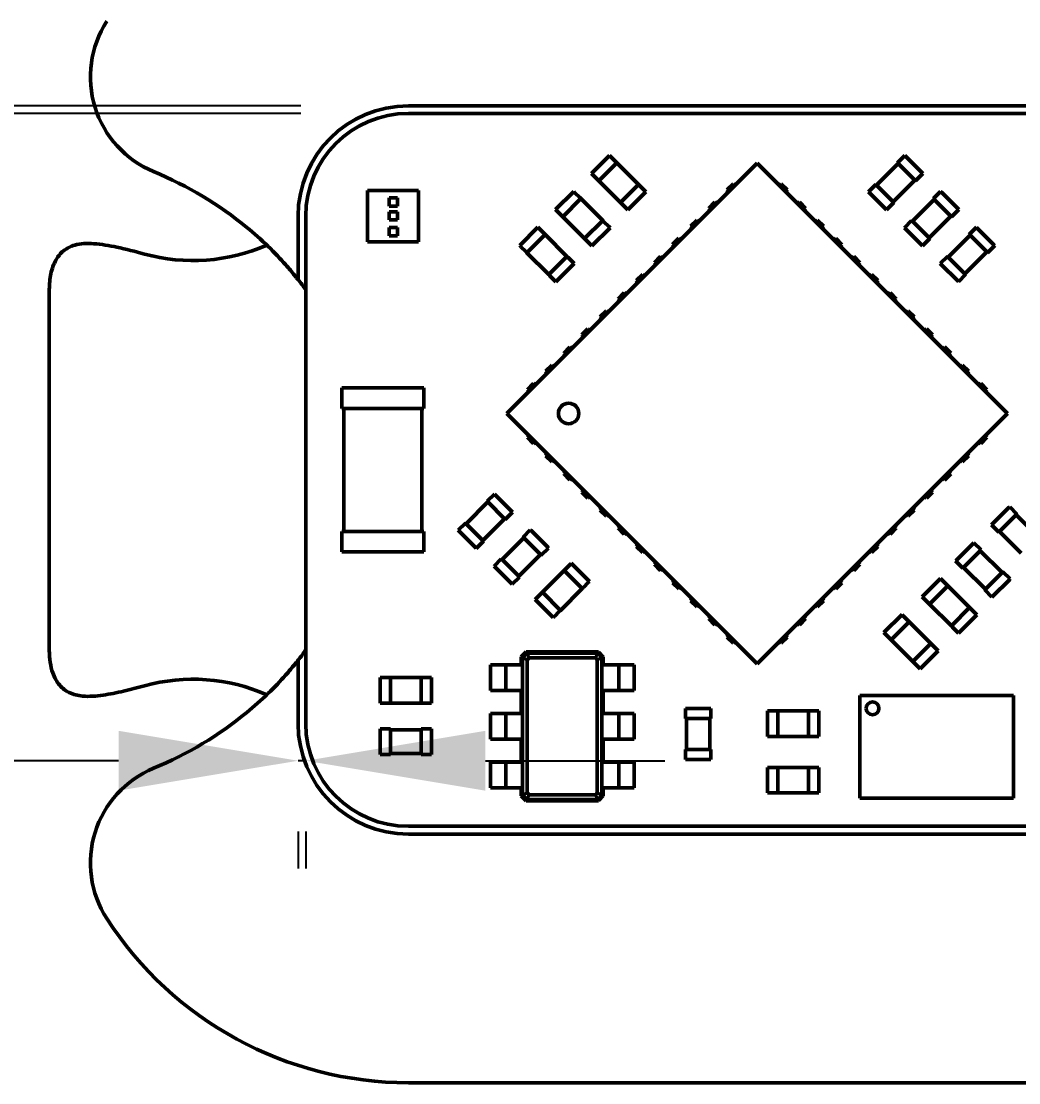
# Model space of a CAD drawing. Header units: millimetres. Extents: x 0 to 420, y 0 to 297.
# Drawn here: x 102.02 to 121.47, y 206.3 to 227 of the extents above; entities that cross this region are included whole.
import ezdxf

# ---------------------------------------------------------------- set-up
doc = ezdxf.new("R2010")
doc.units = ezdxf.units.MM
doc.header["$LTSCALE"] = 0.75
doc.layers.add('FD_Dimensions', color=7, linetype='Continuous', lineweight=25)
doc.layers.add('Visible', color=7, linetype='Continuous', lineweight=50)
doc.styles.get("Standard").update_dxf_attribs({"font": 'Arial.ttf'})
doc.dimstyles.new('Dim-ISO-25', dxfattribs={"dimtxt": 3.5, "dimasz": 3.5, "dimexe": 2.1, "dimexo": 2.1, "dimgap": 1.4, "dimtad": 1, "dimzin": 12, "dimdsep": 46, "dimtxsty": 'Standard', "dimcen": 0, "dimazin": 3, "dimtp": 0.1, "dimtm": 0.1, "dimtfac": 0.714286, "dimtmove": 0, "dimatfit": 3, "dimfxl": 1, "dimtzin": 12, "dimarcsym": 0})

# ---------------------------------------------------------------- blocks, each defined once
blk = doc.blocks.new('*D16')
at = {"layer": 'Defpoints', "color": 0, "transparency": 16777216}
for p in [(109.568463, 225.349745), (91.578656, 225.199745), (109.568463, 225.199745)]:
    blk.add_point(p, dxfattribs=at)
at = {"layer": 'FD_Dimensions', "color": 0, "lineweight": -2, "transparency": 16777216}
for p, q in [((91.578656, 228.849745), (91.578656, 232.349745)), ((107.468463, 225.349745), (89.478656, 225.349745)), ((91.578656, 225.349745), (91.578656, 225.199745)), ((107.468463, 225.199745), (89.478656, 225.199745)), ((91.578656, 221.699745), (91.578656, 209.242514))]:
    blk.add_line(p, q, dxfattribs=at)
at = {"layer": 'FD_Dimensions', "color": 0, "transparency": 16777216}
for points in [[(90.995323, 228.849745), (92.161989, 228.849745), (91.578656, 225.349745)], [(90.995323, 221.699745), (92.161989, 221.699745), (91.578656, 225.199745)]]:
    blk.add_solid(points, dxfattribs=at)
at = {"layer": 'FD_Dimensions', "color": 0, "transparency": 16777216, "insert": (88.39165, 213.721129), "char_height": 3.5, "attachment_point": 5, "rotation": 90}
blk.add_mtext('.15', dxfattribs=at)
blk = doc.blocks.new('*D17')
at = {"layer": 'Defpoints', "color": 0, "transparency": 16777216}
for p in [(107.418463, 213.299745), (107.568463, 213.299745), (107.418463, 212.579096)]:
    blk.add_point(p, dxfattribs=at)
at = {"layer": 'FD_Dimensions', "color": 0, "lineweight": -2, "transparency": 16777216}
for p, q in [((103.918463, 212.579096), (91.461232, 212.579096)), ((107.568463, 212.579096), (107.418463, 212.579096)), ((111.068463, 212.579096), (114.568463, 212.579096)), ((107.418463, 211.199745), (107.418463, 210.479096)), ((107.568463, 211.199745), (107.568463, 210.479096))]:
    blk.add_line(p, q, dxfattribs=at)
at = {"layer": 'FD_Dimensions', "color": 0, "transparency": 16777216}
for points in [[(103.918463, 213.162429), (103.918463, 211.995762), (107.418463, 212.579096)], [(111.068463, 213.162429), (111.068463, 211.995762), (107.568463, 212.579096)]]:
    blk.add_solid(points, dxfattribs=at)
at = {"layer": 'FD_Dimensions', "color": 0, "transparency": 16777216, "insert": (95.939848, 215.766101), "char_height": 3.5, "attachment_point": 5}
blk.add_mtext('.15', dxfattribs=at)

msp = doc.modelspace()

# ---------------------------------------------------------------- linework, layer by layer
at = {"layer": 'Visible', "extrusion": (-1e-16, -1, 0)}
for p, q in [((109.568, 225.35), (133.268, 225.35)), ((109.568, 225.2), (133.268, 225.2)), ((113.492, 224.38), (113.138, 224.027)), ((113.516, 224.355), (113.492, 224.38)), ((119.104, 224.239), (119.245, 224.38)), ((119.259, 224.366), (119.245, 224.38)), ((111.489, 219.35), (116.368, 224.229)), ((113.633, 224.239), (113.28, 223.885)), ((113.608, 224.263), (113.516, 224.355)), ((113.608, 224.263), (113.633, 224.239)), ((114.057, 223.814), (113.633, 224.239)), ((116.368, 224.229), (121.248, 219.35)), ((118.694, 223.8), (119.118, 224.225)), ((119.118, 224.225), (119.104, 224.239)), ((119.443, 223.899), (119.118, 224.225)), ((119.585, 224.041), (119.259, 224.366)), ((113.163, 224.002), (113.138, 224.027)), ((113.255, 223.91), (113.163, 224.002)), ((119.457, 223.885), (119.599, 224.027)), ((119.585, 224.041), (119.599, 224.027)), ((113.255, 223.91), (113.28, 223.885)), ((113.704, 223.461), (113.28, 223.885)), ((114.057, 223.814), (113.704, 223.461)), ((114.082, 223.79), (114.057, 223.814)), ((114.174, 223.698), (114.082, 223.79)), ((115.898, 223.829), (115.778, 223.709)), ((115.934, 223.794), (115.898, 223.829)), ((116.839, 223.829), (116.803, 223.794)), ((116.959, 223.709), (116.839, 223.829)), ((118.538, 223.673), (118.68, 223.814)), ((118.694, 223.8), (118.68, 223.814)), ((119.019, 223.475), (118.694, 223.8)), ((119.019, 223.475), (119.443, 223.899)), ((119.443, 223.899), (119.457, 223.885)), ((108.768, 223.7), (108.768, 222.7)), ((109.768, 223.7), (108.768, 223.7)), ((109.194, 223.553), (109.194, 223.393)), ((109.354, 223.553), (109.194, 223.553)), ((109.354, 223.393), (109.354, 223.553)), ((109.768, 222.7), (109.768, 223.7)), ((112.792, 223.68), (112.438, 223.327)), ((112.816, 223.655), (112.792, 223.68)), ((112.908, 223.563), (112.816, 223.655)), ((112.908, 223.563), (112.933, 223.539)), ((114.199, 223.673), (113.845, 223.319)), ((114.174, 223.698), (114.199, 223.673)), ((115.778, 223.709), (115.813, 223.674)), ((116.924, 223.674), (116.959, 223.709)), ((118.552, 223.659), (118.538, 223.673)), ((118.878, 223.334), (118.552, 223.659)), ((119.804, 223.539), (119.945, 223.68)), ((119.959, 223.666), (119.945, 223.68)), ((120.285, 223.341), (119.959, 223.666)), ((109.194, 223.393), (109.354, 223.393)), ((112.933, 223.539), (112.58, 223.185)), ((113.357, 223.114), (112.933, 223.539)), ((113.729, 223.436), (113.704, 223.461)), ((113.82, 223.344), (113.729, 223.436)), ((113.82, 223.344), (113.845, 223.319)), ((115.545, 223.476), (115.424, 223.356)), ((115.424, 223.356), (115.46, 223.32)), ((115.58, 223.44), (115.545, 223.476)), ((117.192, 223.476), (117.157, 223.44)), ((117.312, 223.356), (117.192, 223.476)), ((117.277, 223.32), (117.312, 223.356)), ((118.892, 223.319), (119.033, 223.461)), ((119.019, 223.475), (119.033, 223.461)), ((119.394, 223.1), (119.818, 223.525)), ((119.818, 223.525), (119.804, 223.539)), ((120.143, 223.199), (119.818, 223.525)), ((120.285, 223.341), (120.299, 223.327)), ((107.418, 221.96), (107.418, 223.2)), ((107.568, 213.3), (107.568, 223.2)), ((109.194, 223.284), (109.194, 223.124)), ((109.354, 223.284), (109.194, 223.284)), ((109.354, 223.124), (109.354, 223.284)), ((112.463, 223.302), (112.438, 223.327)), ((112.555, 223.21), (112.463, 223.302)), ((112.555, 223.21), (112.58, 223.185)), ((113.004, 222.761), (112.58, 223.185)), ((118.878, 223.334), (118.892, 223.319)), ((119.719, 222.775), (120.143, 223.199)), ((120.143, 223.199), (120.157, 223.185)), ((120.157, 223.185), (120.299, 223.327)), ((109.194, 223.124), (109.354, 223.124)), ((109.354, 222.976), (109.194, 222.976)), ((109.194, 222.976), (109.194, 222.815)), ((109.354, 222.815), (109.354, 222.976)), ((112.092, 222.98), (111.738, 222.627)), ((112.116, 222.955), (112.092, 222.98)), ((112.208, 222.863), (112.116, 222.955)), ((113.357, 223.114), (113.004, 222.761)), ((113.499, 222.973), (113.145, 222.619)), ((113.382, 223.09), (113.357, 223.114)), ((113.474, 222.998), (113.382, 223.09)), ((113.474, 222.998), (113.499, 222.973)), ((115.191, 223.122), (115.071, 223.002)), ((115.071, 223.002), (115.106, 222.967)), ((115.226, 223.087), (115.191, 223.122)), ((117.546, 223.122), (117.51, 223.087)), ((117.666, 223.002), (117.546, 223.122)), ((117.631, 222.967), (117.666, 223.002)), ((119.238, 222.973), (119.38, 223.114)), ((119.252, 222.959), (119.238, 222.973)), ((119.578, 222.634), (119.252, 222.959)), ((119.394, 223.1), (119.38, 223.114)), ((119.719, 222.775), (119.394, 223.1)), ((120.504, 222.839), (120.645, 222.98)), ((120.659, 222.966), (120.645, 222.98)), ((120.985, 222.641), (120.659, 222.966)), ((109.194, 222.815), (109.354, 222.815)), ((112.233, 222.839), (111.88, 222.485)), ((112.208, 222.863), (112.233, 222.839)), ((112.657, 222.414), (112.233, 222.839)), ((113.029, 222.736), (113.004, 222.761)), ((113.12, 222.644), (113.029, 222.736)), ((114.838, 222.769), (114.717, 222.648)), ((114.873, 222.733), (114.838, 222.769)), ((117.899, 222.769), (117.864, 222.733)), ((118.02, 222.648), (117.899, 222.769)), ((119.592, 222.619), (119.733, 222.761)), ((119.719, 222.775), (119.733, 222.761)), ((120.094, 222.4), (120.518, 222.825)), ((120.518, 222.825), (120.504, 222.839)), ((120.843, 222.499), (120.518, 222.825)), ((108.768, 222.7), (109.768, 222.7)), ((111.763, 222.602), (111.738, 222.627)), ((111.855, 222.51), (111.763, 222.602)), ((113.12, 222.644), (113.145, 222.619)), ((114.717, 222.648), (114.753, 222.613)), ((117.984, 222.613), (118.02, 222.648)), ((119.578, 222.634), (119.592, 222.619)), ((120.857, 222.485), (120.999, 222.627)), ((120.985, 222.641), (120.999, 222.627)), ((111.855, 222.51), (111.88, 222.485)), ((112.304, 222.061), (111.88, 222.485)), ((112.657, 222.414), (112.304, 222.061)), ((112.682, 222.39), (112.657, 222.414)), ((112.774, 222.298), (112.682, 222.39)), ((114.484, 222.415), (114.364, 222.295)), ((114.519, 222.38), (114.484, 222.415)), ((118.253, 222.415), (118.218, 222.38)), ((118.373, 222.295), (118.253, 222.415)), ((119.938, 222.273), (120.08, 222.414)), ((120.094, 222.4), (120.08, 222.414)), ((120.419, 222.075), (120.094, 222.4)), ((120.419, 222.075), (120.843, 222.499)), ((120.843, 222.499), (120.857, 222.485)), ((112.799, 222.273), (112.445, 221.919)), ((112.774, 222.298), (112.799, 222.273)), ((114.364, 222.295), (114.399, 222.259)), ((118.338, 222.259), (118.373, 222.295)), ((119.952, 222.259), (119.938, 222.273)), ((120.278, 221.934), (119.952, 222.259)), ((112.329, 222.036), (112.304, 222.061)), ((112.42, 221.944), (112.329, 222.036)), ((112.42, 221.944), (112.445, 221.919)), ((114.13, 222.061), (114.01, 221.941)), ((114.01, 221.941), (114.046, 221.906)), ((114.166, 222.026), (114.13, 222.061)), ((118.606, 222.061), (118.571, 222.026)), ((118.727, 221.941), (118.606, 222.061)), ((118.691, 221.906), (118.727, 221.941)), ((120.278, 221.934), (120.292, 221.919)), ((120.292, 221.919), (120.433, 222.061)), ((120.419, 222.075), (120.433, 222.061)), ((102.568, 214.729), (102.568, 221.771)), ((113.777, 221.708), (113.657, 221.588)), ((113.812, 221.673), (113.777, 221.708)), ((118.96, 221.708), (118.925, 221.673)), ((119.08, 221.588), (118.96, 221.708)), ((113.657, 221.588), (113.692, 221.552)), ((119.045, 221.552), (119.08, 221.588)), ((113.423, 221.354), (113.303, 221.234)), ((113.459, 221.319), (113.423, 221.354)), ((119.314, 221.354), (119.278, 221.319)), ((119.434, 221.234), (119.314, 221.354)), ((113.303, 221.234), (113.339, 221.199)), ((119.398, 221.199), (119.434, 221.234)), ((113.07, 221.001), (112.95, 220.881)), ((112.95, 220.881), (112.985, 220.845)), ((113.105, 220.965), (113.07, 221.001)), ((119.667, 221.001), (119.632, 220.965)), ((119.787, 220.881), (119.667, 221.001)), ((119.752, 220.845), (119.787, 220.881)), ((112.716, 220.647), (112.596, 220.527)), ((112.596, 220.527), (112.631, 220.492)), ((112.752, 220.612), (112.716, 220.647)), ((120.021, 220.647), (119.985, 220.612)), ((120.141, 220.527), (120.021, 220.647)), ((120.106, 220.492), (120.141, 220.527)), ((112.363, 220.294), (112.242, 220.174)), ((112.398, 220.258), (112.363, 220.294)), ((120.374, 220.294), (120.339, 220.258)), ((120.494, 220.174), (120.374, 220.294)), ((112.242, 220.174), (112.278, 220.138)), ((120.459, 220.138), (120.494, 220.174)), ((108.308, 219.85), (108.268, 219.85)), ((108.268, 219.85), (108.268, 219.45)), ((108.308, 219.85), (109.828, 219.85)), ((109.828, 219.85), (109.868, 219.85)), ((109.868, 219.85), (109.868, 219.45)), ((112.009, 219.94), (111.889, 219.82)), ((111.889, 219.82), (111.924, 219.785)), ((112.045, 219.905), (112.009, 219.94)), ((120.728, 219.94), (120.692, 219.905)), ((120.848, 219.82), (120.728, 219.94)), ((120.813, 219.785), (120.848, 219.82)), ((108.308, 219.45), (108.268, 219.45)), ((108.308, 219.45), (109.828, 219.45)), ((108.308, 219.45), (108.308, 217.05)), ((109.828, 219.45), (109.868, 219.45)), ((109.828, 219.45), (109.828, 217.05)), ((111.489, 219.35), (116.368, 214.471)), ((116.368, 214.471), (121.248, 219.35)), ((111.924, 218.915), (111.889, 218.88)), ((111.889, 218.88), (112.009, 218.759)), ((112.009, 218.759), (112.045, 218.795)), ((120.692, 218.795), (120.728, 218.759)), ((120.728, 218.759), (120.848, 218.88)), ((120.848, 218.88), (120.813, 218.915)), ((112.278, 218.561), (112.242, 218.526)), ((112.242, 218.526), (112.363, 218.406)), ((112.363, 218.406), (112.398, 218.441)), ((120.339, 218.441), (120.374, 218.406)), ((120.374, 218.406), (120.494, 218.526)), ((120.494, 218.526), (120.459, 218.561)), ((112.631, 218.208), (112.596, 218.172)), ((112.596, 218.172), (112.716, 218.052)), ((120.021, 218.052), (120.141, 218.172)), ((120.141, 218.172), (120.106, 218.208)), ((112.716, 218.052), (112.752, 218.088)), ((119.985, 218.088), (120.021, 218.052)), ((111.245, 217.78), (111.104, 217.639)), ((111.259, 217.766), (111.245, 217.78)), ((111.259, 217.766), (111.585, 217.441)), ((112.985, 217.854), (112.95, 217.819)), ((112.95, 217.819), (113.07, 217.699)), ((119.667, 217.699), (119.787, 217.819)), ((119.787, 217.819), (119.752, 217.854)), ((111.118, 217.625), (110.694, 217.2)), ((111.118, 217.625), (111.104, 217.639)), ((111.118, 217.625), (111.443, 217.299)), ((113.07, 217.699), (113.105, 217.734)), ((119.632, 217.734), (119.667, 217.699)), ((111.599, 217.427), (111.457, 217.285)), ((111.585, 217.441), (111.599, 217.427)), ((113.339, 217.501), (113.303, 217.465)), ((113.303, 217.465), (113.423, 217.345)), ((113.423, 217.345), (113.459, 217.38)), ((119.278, 217.38), (119.314, 217.345)), ((119.314, 217.345), (119.434, 217.465)), ((119.434, 217.465), (119.398, 217.501)), ((120.952, 217.191), (121.278, 217.516)), ((121.094, 217.049), (121.419, 217.375)), ((121.278, 217.516), (121.292, 217.53)), ((121.292, 217.53), (121.433, 217.389)), ((121.419, 217.375), (121.433, 217.389)), ((121.419, 217.375), (121.843, 216.95)), ((110.68, 217.214), (110.538, 217.073)), ((110.694, 217.2), (110.68, 217.214)), ((110.694, 217.2), (111.019, 216.875)), ((111.443, 217.299), (111.019, 216.875)), ((111.443, 217.299), (111.457, 217.285)), ((113.692, 217.147), (113.657, 217.112)), ((119.08, 217.112), (119.045, 217.147)), ((120.952, 217.191), (120.938, 217.177)), ((120.938, 217.177), (121.08, 217.035)), ((108.308, 217.05), (108.268, 217.05)), ((108.268, 217.05), (108.268, 216.65)), ((108.308, 217.05), (109.828, 217.05)), ((109.828, 217.05), (109.868, 217.05)), ((109.868, 217.05), (109.868, 216.65)), ((110.552, 217.059), (110.538, 217.073)), ((110.552, 217.059), (110.878, 216.734)), ((111.818, 216.925), (111.394, 216.5)), ((111.945, 217.08), (111.804, 216.939)), ((111.818, 216.925), (111.804, 216.939)), ((111.818, 216.925), (112.143, 216.599)), ((111.959, 217.066), (111.945, 217.08)), ((111.959, 217.066), (112.285, 216.741)), ((113.657, 217.112), (113.777, 216.992)), ((113.777, 216.992), (113.812, 217.027)), ((118.925, 217.027), (118.96, 216.992)), ((118.96, 216.992), (119.08, 217.112)), ((121.094, 217.049), (121.08, 217.035)), ((121.094, 217.049), (121.518, 216.625)), ((110.878, 216.734), (110.892, 216.719)), ((111.033, 216.861), (110.892, 216.719)), ((111.019, 216.875), (111.033, 216.861)), ((112.299, 216.727), (112.157, 216.585)), ((112.285, 216.741), (112.299, 216.727)), ((114.046, 216.794), (114.01, 216.758)), ((114.01, 216.758), (114.13, 216.638)), ((118.606, 216.638), (118.727, 216.758)), ((118.727, 216.758), (118.691, 216.794)), ((120.252, 216.491), (120.578, 216.816)), ((120.578, 216.816), (120.592, 216.83)), ((120.592, 216.83), (120.733, 216.689)), ((108.308, 216.65), (108.268, 216.65)), ((108.308, 216.65), (109.828, 216.65)), ((109.828, 216.65), (109.868, 216.65)), ((111.38, 216.514), (111.238, 216.373)), ((111.394, 216.5), (111.38, 216.514)), ((112.143, 216.599), (111.719, 216.175)), ((112.143, 216.599), (112.157, 216.585)), ((114.13, 216.638), (114.166, 216.673)), ((118.571, 216.673), (118.606, 216.638)), ((120.394, 216.349), (120.719, 216.675)), ((120.719, 216.675), (120.733, 216.689)), ((120.719, 216.675), (121.143, 216.25)), ((111.252, 216.359), (111.238, 216.373)), ((111.252, 216.359), (111.578, 216.034)), ((111.394, 216.5), (111.719, 216.175)), ((112.629, 216.313), (112.604, 216.289)), ((112.629, 216.313), (112.72, 216.405)), ((112.72, 216.405), (112.745, 216.43)), ((113.099, 216.077), (112.745, 216.43)), ((114.399, 216.44), (114.364, 216.405)), ((114.364, 216.405), (114.484, 216.284)), ((114.484, 216.284), (114.519, 216.32)), ((118.218, 216.32), (118.253, 216.284)), ((118.253, 216.284), (118.373, 216.405)), ((118.373, 216.405), (118.338, 216.44)), ((120.252, 216.491), (120.238, 216.477)), ((120.238, 216.477), (120.38, 216.335)), ((120.394, 216.349), (120.38, 216.335)), ((120.394, 216.349), (120.818, 215.925)), ((111.733, 216.161), (111.592, 216.019)), ((111.719, 216.175), (111.733, 216.161)), ((112.18, 215.864), (112.604, 216.289)), ((112.957, 215.935), (112.604, 216.289)), ((119.942, 216.13), (119.588, 215.777)), ((119.966, 216.105), (119.942, 216.13)), ((120.058, 216.013), (119.966, 216.105)), ((120.818, 215.925), (121.143, 216.25)), ((120.959, 215.784), (121.285, 216.109)), ((121.143, 216.25), (121.157, 216.264)), ((121.157, 216.264), (121.299, 216.123)), ((121.285, 216.109), (121.299, 216.123)), ((111.578, 216.034), (111.592, 216.019)), ((112.533, 215.511), (112.957, 215.935)), ((112.982, 215.96), (112.957, 215.935)), ((112.982, 215.96), (113.074, 216.052)), ((113.074, 216.052), (113.099, 216.077)), ((114.753, 216.086), (114.717, 216.051)), ((114.717, 216.051), (114.838, 215.931)), ((114.838, 215.931), (114.873, 215.966)), ((117.864, 215.966), (117.899, 215.931)), ((117.899, 215.931), (118.02, 216.051)), ((118.02, 216.051), (117.984, 216.086)), ((120.083, 215.989), (119.73, 215.635)), ((120.058, 216.013), (120.083, 215.989)), ((120.507, 215.564), (120.083, 215.989)), ((120.818, 215.925), (120.804, 215.911)), ((120.804, 215.911), (120.945, 215.769)), ((112.063, 215.748), (112.038, 215.723)), ((112.392, 215.369), (112.038, 215.723)), ((112.063, 215.748), (112.155, 215.84)), ((112.155, 215.84), (112.18, 215.864)), ((112.533, 215.511), (112.18, 215.864)), ((115.106, 215.733), (115.071, 215.698)), ((115.071, 215.698), (115.191, 215.577)), ((117.546, 215.577), (117.666, 215.698)), ((117.666, 215.698), (117.631, 215.733)), ((119.613, 215.752), (119.588, 215.777)), ((119.705, 215.66), (119.613, 215.752)), ((120.959, 215.784), (120.945, 215.769)), ((112.416, 215.394), (112.508, 215.486)), ((112.508, 215.486), (112.533, 215.511)), ((115.191, 215.577), (115.226, 215.613)), ((117.51, 215.613), (117.546, 215.577)), ((119.705, 215.66), (119.73, 215.635)), ((120.154, 215.211), (119.73, 215.635)), ((120.507, 215.564), (120.154, 215.211)), ((120.532, 215.54), (120.507, 215.564)), ((120.624, 215.448), (120.532, 215.54)), ((112.416, 215.394), (112.392, 215.369)), ((115.46, 215.379), (115.424, 215.344)), ((115.424, 215.344), (115.545, 215.224)), ((117.192, 215.224), (117.312, 215.344)), ((117.312, 215.344), (117.277, 215.379)), ((119.192, 215.43), (118.838, 215.077)), ((119.333, 215.289), (118.98, 214.935)), ((119.216, 215.405), (119.192, 215.43)), ((119.308, 215.313), (119.216, 215.405)), ((119.308, 215.313), (119.333, 215.289)), ((119.757, 214.864), (119.333, 215.289)), ((120.649, 215.423), (120.295, 215.069)), ((120.624, 215.448), (120.649, 215.423)), ((115.545, 215.224), (115.58, 215.259)), ((117.157, 215.259), (117.192, 215.224)), ((118.863, 215.052), (118.838, 215.077)), ((120.179, 215.186), (120.154, 215.211)), ((120.27, 215.094), (120.179, 215.186)), ((120.27, 215.094), (120.295, 215.069)), ((115.813, 215.026), (115.778, 214.99)), ((115.778, 214.99), (115.898, 214.87)), ((115.898, 214.87), (115.934, 214.906)), ((116.803, 214.906), (116.839, 214.87)), ((116.839, 214.87), (116.959, 214.99)), ((116.959, 214.99), (116.924, 215.026)), ((118.955, 214.96), (118.863, 215.052)), ((118.955, 214.96), (118.98, 214.935)), ((119.404, 214.511), (118.98, 214.935)), ((119.757, 214.864), (119.404, 214.511)), ((119.782, 214.84), (119.757, 214.864)), ((111.768, 214.605), (111.863, 214.7)), ((111.793, 214.592), (111.876, 214.675)), ((111.863, 214.7), (113.273, 214.7)), ((111.876, 214.675), (113.261, 214.675)), ((111.876, 214.675), (111.922, 214.583)), ((113.261, 214.675), (113.215, 214.583)), ((113.261, 214.675), (113.343, 214.592)), ((113.273, 214.7), (113.368, 214.605)), ((119.899, 214.723), (119.545, 214.369)), ((119.874, 214.748), (119.782, 214.84)), ((119.874, 214.748), (119.899, 214.723)), ((107.418, 213.3), (107.418, 214.54)), ((111.168, 214.45), (111.368, 214.45)), ((111.168, 213.95), (111.168, 214.45)), ((111.368, 214.45), (111.468, 214.45)), ((111.718, 214.45), (111.468, 214.45)), ((111.468, 213.95), (111.468, 214.45)), ((111.718, 214.45), (111.768, 214.45)), ((111.768, 214.45), (111.768, 214.605)), ((111.793, 214.45), (111.793, 214.592)), ((111.793, 214.592), (111.885, 214.547)), ((111.793, 213.95), (111.793, 214.45)), ((111.885, 214.547), (111.922, 214.583)), ((111.885, 211.953), (111.885, 214.547)), ((111.922, 214.583), (113.215, 214.583)), ((113.215, 214.583), (113.252, 214.547)), ((113.343, 214.592), (113.252, 214.547)), ((113.252, 214.547), (113.252, 211.953)), ((113.343, 214.592), (113.343, 214.45)), ((113.343, 214.45), (113.343, 213.95)), ((113.368, 214.605), (113.368, 214.45)), ((113.418, 214.45), (113.368, 214.45)), ((113.418, 214.45), (113.668, 214.45)), ((113.768, 214.45), (113.668, 214.45)), ((113.668, 214.45), (113.668, 213.95)), ((113.968, 214.45), (113.768, 214.45)), ((113.968, 214.45), (113.968, 213.95)), ((119.429, 214.486), (119.404, 214.511)), ((119.52, 214.394), (119.429, 214.486)), ((119.52, 214.394), (119.545, 214.369)), ((109.053, 214.2), (109.018, 214.2)), ((109.018, 214.2), (109.018, 213.7)), ((109.183, 214.2), (109.053, 214.2)), ((109.183, 214.2), (109.218, 214.2)), ((109.818, 214.2), (109.218, 214.2)), ((109.218, 214.2), (109.218, 213.7)), ((109.853, 214.2), (109.818, 214.2)), ((109.818, 214.2), (109.818, 213.7)), ((109.983, 214.2), (109.853, 214.2)), ((109.983, 214.2), (110.018, 214.2)), ((110.018, 214.2), (110.018, 213.7)), ((111.168, 213.95), (111.368, 213.95)), ((111.368, 213.95), (111.468, 213.95)), ((111.718, 213.95), (111.468, 213.95)), ((111.718, 213.95), (111.768, 213.95)), ((111.768, 213.5), (111.768, 213.95)), ((111.793, 213.5), (111.793, 213.95)), ((113.343, 213.95), (113.343, 213.5)), ((113.368, 213.95), (113.368, 213.5)), ((113.418, 213.95), (113.368, 213.95)), ((113.418, 213.95), (113.668, 213.95)), ((113.768, 213.95), (113.668, 213.95)), ((113.968, 213.95), (113.768, 213.95)), ((121.368, 213.85), (118.368, 213.85)), ((118.368, 213.85), (118.368, 211.85)), ((121.368, 211.85), (121.368, 213.85)), ((109.053, 213.7), (109.018, 213.7)), ((109.183, 213.7), (109.053, 213.7)), ((109.183, 213.7), (109.218, 213.7)), ((109.818, 213.7), (109.218, 213.7)), ((109.853, 213.7), (109.818, 213.7)), ((109.983, 213.7), (109.853, 213.7)), ((109.983, 213.7), (110.018, 213.7)), ((111.168, 213.5), (111.368, 213.5)), ((111.168, 213), (111.168, 213.5)), ((111.368, 213.5), (111.468, 213.5)), ((111.718, 213.5), (111.468, 213.5)), ((111.468, 213), (111.468, 213.5)), ((111.718, 213.5), (111.768, 213.5)), ((111.793, 213), (111.793, 213.5)), ((113.343, 213.5), (113.343, 213)), ((113.418, 213.5), (113.368, 213.5)), ((113.418, 213.5), (113.668, 213.5)), ((113.768, 213.5), (113.668, 213.5)), ((113.668, 213.5), (113.668, 213)), ((113.968, 213.5), (113.768, 213.5)), ((113.968, 213.5), (113.968, 213)), ((114.988, 213.6), (114.968, 213.6)), ((114.968, 213.6), (114.968, 213.4)), ((114.988, 213.6), (115.448, 213.6)), ((115.448, 213.6), (115.468, 213.6)), ((115.468, 213.6), (115.468, 213.4)), ((116.568, 213.05), (116.568, 213.55)), ((116.603, 213.55), (116.568, 213.55)), ((116.603, 213.55), (116.733, 213.55)), ((116.733, 213.55), (116.768, 213.55)), ((116.768, 213.05), (116.768, 213.55)), ((116.768, 213.55), (117.368, 213.55)), ((117.403, 213.55), (117.368, 213.55)), ((117.368, 213.05), (117.368, 213.55)), ((117.403, 213.55), (117.533, 213.55)), ((117.533, 213.55), (117.568, 213.55)), ((117.568, 213.05), (117.568, 213.55)), ((109.218, 213.2), (109.018, 213.2)), ((109.018, 213.18), (109.018, 213.2)), ((109.218, 213.18), (109.218, 213.2)), ((110.018, 213.2), (109.818, 213.2)), ((109.818, 213.18), (109.818, 213.2)), ((110.018, 213.18), (110.018, 213.2)), ((114.988, 213.4), (114.968, 213.4)), ((114.988, 213.4), (115.448, 213.4)), ((114.988, 213.4), (114.988, 212.8)), ((115.448, 213.4), (115.468, 213.4)), ((115.448, 213.4), (115.448, 212.8)), ((109.018, 213.18), (109.018, 212.72)), ((109.818, 213.18), (109.218, 213.18)), ((109.218, 213.18), (109.218, 212.72)), ((109.818, 213.18), (109.818, 212.72)), ((110.018, 213.18), (110.018, 212.72)), ((111.168, 213), (111.368, 213)), ((111.368, 213), (111.468, 213)), ((111.718, 213), (111.468, 213)), ((111.718, 213), (111.768, 213)), ((111.768, 212.55), (111.768, 213)), ((111.793, 212.55), (111.793, 213)), ((113.343, 213), (113.343, 212.55)), ((113.368, 213), (113.368, 212.55)), ((113.418, 213), (113.368, 213)), ((113.418, 213), (113.668, 213)), ((113.768, 213), (113.668, 213)), ((113.968, 213), (113.768, 213)), ((116.603, 213.05), (116.568, 213.05)), ((116.603, 213.05), (116.733, 213.05)), ((116.733, 213.05), (116.768, 213.05)), ((116.768, 213.05), (117.368, 213.05)), ((117.403, 213.05), (117.368, 213.05)), ((117.403, 213.05), (117.533, 213.05)), ((117.533, 213.05), (117.568, 213.05)), ((114.988, 212.8), (114.968, 212.8)), ((114.968, 212.8), (114.968, 212.6)), ((114.988, 212.8), (115.448, 212.8)), ((115.448, 212.8), (115.468, 212.8)), ((115.468, 212.8), (115.468, 212.6)), ((109.018, 212.72), (109.018, 212.7)), ((109.218, 212.7), (109.018, 212.7)), ((109.818, 212.72), (109.218, 212.72)), ((109.218, 212.72), (109.218, 212.7)), ((109.818, 212.72), (109.818, 212.7)), ((110.018, 212.7), (109.818, 212.7)), ((110.018, 212.72), (110.018, 212.7)), ((114.988, 212.6), (114.968, 212.6)), ((114.988, 212.6), (115.448, 212.6)), ((115.448, 212.6), (115.468, 212.6)), ((111.168, 212.55), (111.368, 212.55)), ((111.168, 212.05), (111.168, 212.55)), ((111.368, 212.55), (111.468, 212.55)), ((111.718, 212.55), (111.468, 212.55)), ((111.468, 212.05), (111.468, 212.55)), ((111.718, 212.55), (111.768, 212.55)), ((111.793, 212.05), (111.793, 212.55)), ((113.343, 212.55), (113.343, 212.05)), ((113.418, 212.55), (113.368, 212.55)), ((113.418, 212.55), (113.668, 212.55)), ((113.768, 212.55), (113.668, 212.55)), ((113.668, 212.55), (113.668, 212.05)), ((113.968, 212.55), (113.768, 212.55)), ((113.968, 212.55), (113.968, 212.05)), ((116.568, 211.95), (116.568, 212.45)), ((116.603, 212.45), (116.568, 212.45)), ((116.603, 212.45), (116.733, 212.45)), ((116.733, 212.45), (116.768, 212.45)), ((116.768, 211.95), (116.768, 212.45)), ((116.768, 212.45), (117.368, 212.45)), ((117.403, 212.45), (117.368, 212.45)), ((117.368, 211.95), (117.368, 212.45)), ((117.403, 212.45), (117.533, 212.45)), ((117.533, 212.45), (117.568, 212.45)), ((117.568, 211.95), (117.568, 212.45)), ((111.168, 212.05), (111.368, 212.05)), ((111.368, 212.05), (111.468, 212.05)), ((111.718, 212.05), (111.468, 212.05)), ((111.718, 212.05), (111.768, 212.05)), ((111.768, 211.895), (111.768, 212.05)), ((111.793, 211.907), (111.793, 212.05)), ((113.343, 212.05), (113.343, 211.907)), ((113.368, 212.05), (113.368, 211.895)), ((113.418, 212.05), (113.368, 212.05)), ((113.418, 212.05), (113.668, 212.05)), ((113.768, 212.05), (113.668, 212.05)), ((113.968, 212.05), (113.768, 212.05)), ((111.863, 211.8), (111.768, 211.895)), ((111.793, 211.907), (111.885, 211.953)), ((111.876, 211.825), (111.793, 211.907)), ((113.273, 211.8), (111.863, 211.8)), ((111.876, 211.825), (111.922, 211.916)), ((113.261, 211.825), (111.876, 211.825)), ((111.922, 211.916), (111.885, 211.953)), ((113.215, 211.916), (111.922, 211.916)), ((113.252, 211.953), (113.215, 211.916)), ((113.261, 211.825), (113.215, 211.916)), ((113.343, 211.907), (113.252, 211.953)), ((113.343, 211.907), (113.261, 211.825)), ((113.368, 211.895), (113.273, 211.8)), ((116.603, 211.95), (116.568, 211.95)), ((116.603, 211.95), (116.733, 211.95)), ((116.733, 211.95), (116.768, 211.95)), ((116.768, 211.95), (117.368, 211.95)), ((117.403, 211.95), (117.368, 211.95)), ((117.403, 211.95), (117.533, 211.95)), ((117.533, 211.95), (117.568, 211.95)), ((118.368, 211.85), (121.368, 211.85)), ((133.268, 211.3), (109.568, 211.3)), ((133.268, 211.15), (109.568, 211.15)), ((109.568, 206.3), (133.268, 206.3))]:
    msp.add_line(p, q, dxfattribs=at)
at = {"layer": 'Visible', "extrusion": (0, 0, -1)}
for centre, radius in [((-112.692, 219.35), 0.2), ((-118.618, 213.6), 0.125)]:
    msp.add_circle(centre, radius, dxfattribs=at)
for centre, radius, start, end in [((-105.369, 225.913), 2, 292.5874, 32.8654), ((-109.568, 223.2), 2.15, 0, 90), ((-105.369, 225.913), 3.582, 246.3184, 285.3312), ((-105.369, 210.586), 3.582, 74.6688, 113.6816), ((-109.568, 213.3), 2.15, 270, 0), ((-105.369, 210.586), 2, 327.1346, 67.4126)]:
    msp.add_arc(centre, radius, start, end, dxfattribs=at)
at = {"layer": 'Visible'}
for centre, radius, start, end in [((109.568, 223.2), 2, 90, 180), ((109.568, 213.3), 2, 180, 270), ((109.568, 213.3), 7, 212.8654, 270)]:
    msp.add_arc(centre, radius, start, end, dxfattribs=at)
at = {"layer": 'Visible', "extrusion": (0, 0, -1)}
for major_axis, start_param, end_param in [((7.12, 0), -1.137843, -0.829978), ((7.12, 0), -0.617466, -0.580084), ((-7.12, 0), 3.721677, 3.759059), ((-7.12, 0), 3.971571, 4.279435)]:
    msp.add_ellipse((101.613, 218.25), major_axis=major_axis, ratio=0.900044, start_param=start_param, end_param=end_param, dxfattribs=at)
at = {"layer": 'Visible'}
for points, knots in [([(106.418, 222.978), (106.556, 222.865), (106.699, 222.738), (106.96, 222.485), (107.078, 222.36), (107.239, 222.178), (107.303, 222.102), (107.37, 222.02), (107.388, 221.998), (107.412, 221.968), (107.418, 221.96), (107.418, 221.96)], [0.1680499, 0.1680499, 0.1680499, 0.1680499, 0.2214406, 0.2214406, 0.2748313, 0.2748313, 0.3131448, 0.3131448, 0.3323016, 0.3323016, 0.3514583, 0.3514583, 0.3514583, 0.3514583]), ([(104.422, 222.458), (104.243, 222.507), (104.062, 222.554), (103.737, 222.624), (103.582, 222.651), (103.301, 222.67), (103.175, 222.664), (102.981, 222.609), (102.908, 222.572), (102.784, 222.471), (102.737, 222.413), (102.651, 222.264), (102.619, 222.171), (102.577, 221.977), (102.568, 221.873), (102.568, 221.771)], [0, 0, 0, 0, 0.0555152, 0.0555152, 0.1020521, 0.1020521, 0.1441903, 0.1441903, 0.174428, 0.174428, 0.2013793, 0.2013793, 0.2351823, 0.2351823, 0.2705642, 0.2705642, 0.2705642, 0.2705642]), ([(102.568, 214.729), (102.568, 214.569), (102.59, 214.42), (102.667, 214.203), (102.711, 214.12), (102.824, 213.989), (102.886, 213.942), (103.038, 213.869), (103.125, 213.848), (103.345, 213.827), (103.484, 213.839), (103.747, 213.877), (103.883, 213.906), (104.15, 213.969), (104.287, 214.004), (104.422, 214.041)], [0, 0, 0, 0, 0.0479829, 0.0479829, 0.08135, 0.08135, 0.1101837, 0.1101837, 0.142616, 0.142616, 0.189818, 0.189818, 0.2373101, 0.2373101, 0.285564, 0.285564, 0.285564, 0.285564]), ([(107.418, 214.54), (107.418, 214.54), (107.412, 214.532), (107.388, 214.502), (107.37, 214.479), (107.303, 214.397), (107.239, 214.321), (107.078, 214.14), (106.96, 214.014), (106.699, 213.762), (106.556, 213.634), (106.418, 213.521)], [0.3518024, 0.3518024, 0.3518024, 0.3518024, 0.3709592, 0.3709592, 0.3901159, 0.3901159, 0.4284294, 0.4284294, 0.4818201, 0.4818201, 0.5352108, 0.5352108, 0.5352108, 0.5352108])]:
    msp.add_open_spline(points, degree=3, knots=knots, dxfattribs=at)

# ---------------------------------------------------------------- dimensions: what is measured, and where the dimension line sits
at = {"layer": 'FD_Dimensions'}
for base, p1, p2, angle, picture, middle in [((91.579, 225.2), (109.568, 225.35), (109.568, 225.2), 90, '*D16', (88.392, 213.721)), ((107.418, 212.579), (107.568, 213.3), (107.418, 213.3), 180, '*D17', (95.94, 215.766))]:
    dim = msp.add_linear_dim(base=base, p1=p1, p2=p2, angle=angle, dimstyle='Dim-ISO-25', override={"dimlfac": 1, "dimclrd": 0, "dimclre": 0}, dxfattribs=at)
    dim.commit()
    dim.dimension.update_dxf_attribs({"geometry": picture, "text_midpoint": middle})

doc.saveas('drawing.dxf')
